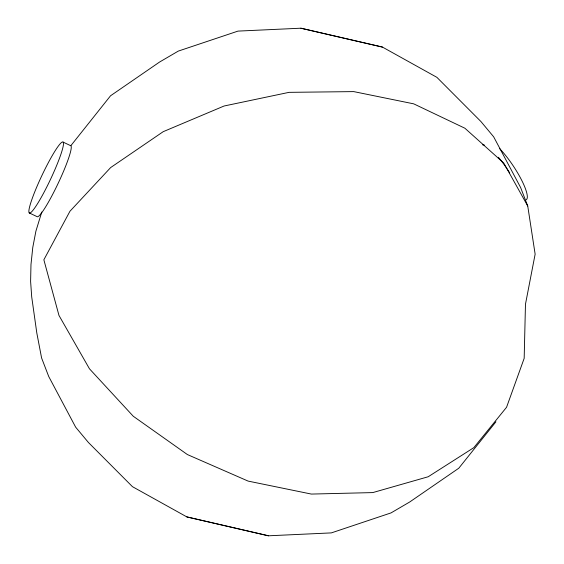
<?xml version="1.0" encoding="UTF-8"?>
<svg xmlns="http://www.w3.org/2000/svg" width="564" height="564" viewBox="0 0 564 564"><rect width="100%" height="100%" fill="white"/><g stroke="black" fill="none" stroke-linecap="round" stroke-linejoin="round"><path stroke-width="0.85" d="M41.764 212.029L35.899 231.169L32.782 247.413L30.978 264.551L30.611 281.415L31.704 296.861L36.794 332.915L41.588 357.964L48.737 376.533L75.661 427.181L88.414 442.479L132.448 486.669L186.853 516.913L268.464 535.8L331.343 532.895L391.035 512.902L409.774 501.946L458.786 468.219L495.925 421.809M70.867 145.66L110.544 95.781L159.549 62.054L178.287 51.098L237.987 31.105L300.866 28.2L382.47 47.087L436.881 77.331L480.916 121.521L493.662 136.819L520.593 187.467L527.742 206.036L535.137 254.174L525.472 304.207L524.175 358.337L506.564 407.264L473.823 447.654L428.196 476.756L372.783 492.591L311.37 494.071L248.132 481.099L187.389 454.556L133.273 416.253L89.472 368.807L58.973 315.438L43.858 259.792L69.936 211.274L110.65 167.571L163.222 131.673L224.07 106.011L289.05 92.348L353.727 91.608L413.701 103.839L464.877 128.218L503.772 163.074L527.742 206.036M382.47 47.087L300.866 28.2M186.853 516.913L268.464 535.8M63.119 142.107A39.269 4.709 -64.7 0 1 40.975 197.879A39.269 4.709 -64.7 0 1 34.467 192.571A39.269 4.709 -64.7 0 1 63.119 142.107L70.888 145.787A39.269 4.709 -64.7 0 1 57.711 184.266A39.269 4.709 -64.7 0 1 37.027 216.618L29.257 212.931M482.643 144.906A34.975 7.847 56.5 0 1 484.363 145.054M498.4 157.271A34.975 7.847 56.5 0 1 509.687 172.838M499.563 148.572A34.975 7.847 56.5 0 1 521.058 179.042A34.975 7.847 56.5 0 1 526.247 199.762"/></g></svg>
